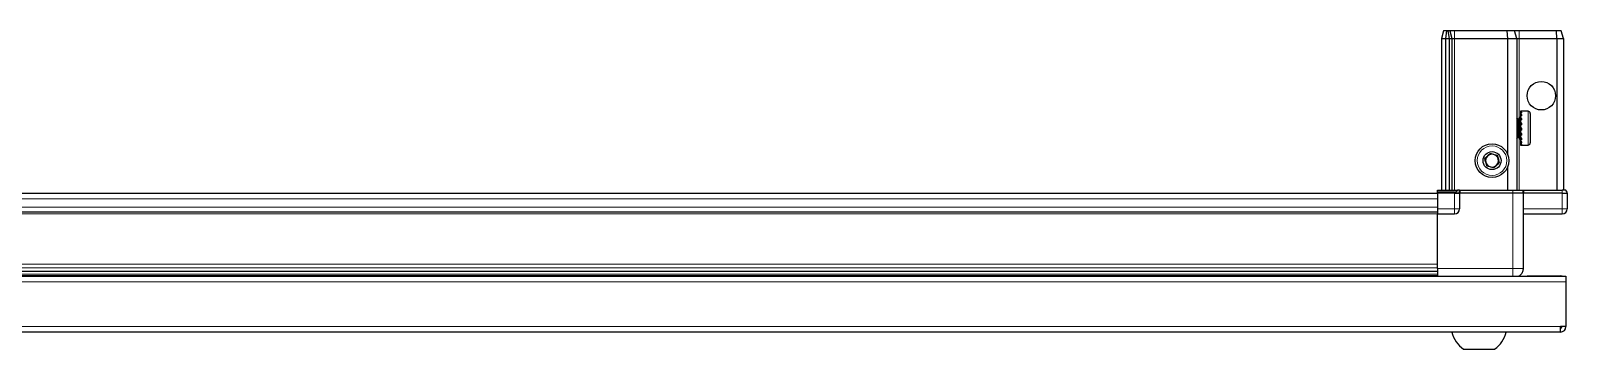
# Model space of a CAD drawing. Header units: millimetres. Extents: x 1319 to 5460, y -638 to 1773.
# Drawn here: x 2082 to 2675, y -638 to -516 of the extents above; entities that cross this region are included whole.
import ezdxf

# ---------------------------------------------------------------- set-up
doc = ezdxf.new("R2010")
doc.units = ezdxf.units.MM

msp = doc.modelspace()

# ---------------------------------------------------------------- linework, layer by layer
at = {"color": 7, "linetype": 'Continuous', "lineweight": 25}
for p, q in [((2626.96, -515.62), (2626.16, -518.62)), ((2626.16, -518.62), (2627.66, -518.62)), ((2626.16, -518.62), (2626.16, -576.92)), ((2628.11, -515.62), (2626.96, -515.62)), ((2628.11, -515.62), (2627.66, -518.62)), ((2627.66, -518.62), (2627.66, -576.92)), ((2627.66, -518.62), (2629.16, -518.62)), ((2628.61, -515.62), (2628.11, -515.62)), ((2628.61, -515.62), (2629.16, -518.62)), ((2629.35, -515.62), (2628.61, -515.62)), ((2629.16, -518.62), (2630.16, -518.62)), ((2629.16, -518.62), (2629.16, -576.92)), ((2629.35, -515.62), (2630.16, -518.62)), ((2631.16, -515.62), (2629.35, -515.62)), ((2630.16, -518.62), (2630.16, -576.92)), ((2630.16, -518.62), (2631.16, -518.62)), ((2651.32, -515.62), (2631.16, -515.62)), ((2631.16, -518.62), (2651.66, -518.62)), ((2651.32, -515.62), (2651.66, -518.62)), ((2654.35, -515.62), (2651.32, -515.62)), ((2651.66, -518.62), (2651.66, -563.12)), ((2651.66, -518.62), (2655.16, -518.62)), ((2655.16, -518.62), (2654.35, -515.62)), ((2656.16, -515.62), (2654.35, -515.62)), ((2655.16, -518.62), (2655.16, -576.92)), ((2655.16, -518.62), (2656.16, -518.62)), ((2670.5, -515.62), (2656.16, -515.62)), ((2656.16, -518.62), (2670.66, -518.62)), ((2670.66, -518.62), (2670.5, -515.62)), ((2672.35, -515.62), (2670.5, -515.62)), ((2670.66, -518.62), (2670.66, -576.92)), ((2670.66, -518.62), (2673.16, -518.62)), ((2673.16, -518.62), (2672.35, -515.62)), ((2673.16, -518.62), (2673.16, -576.92)), ((2655.19, -549.12), (2655.16, -549.12)), ((2655.67, -549.81), (2655.19, -549.12)), ((2655.19, -549.12), (2655.19, -557.12)), ((2656.16, -549.12), (2655.67, -549.81)), ((2655.67, -549.81), (2655.67, -556.43)), ((2656.16, -549.12), (2656.16, -557.12)), ((2656.66, -548.72), (2656.56, -548.72)), ((2656.56, -548.72), (2656.56, -557.52)), ((2659.56, -546.62), (2656.66, -546.62)), ((2657.16, -546.62), (2656.66, -546.62)), ((2656.66, -546.62), (2656.66, -546.67)), ((2656.66, -546.67), (2656.66, -546.95)), ((2657.16, -546.67), (2656.66, -546.67)), ((2657.16, -546.95), (2656.66, -546.95)), ((2656.66, -546.95), (2656.66, -547.23)), ((2657.16, -547.23), (2656.66, -547.23)), ((2656.66, -547.23), (2656.66, -547.89)), ((2657.16, -547.89), (2656.66, -547.89)), ((2656.66, -547.89), (2656.66, -548.36)), ((2656.66, -548.36), (2656.66, -549.34)), ((2657.16, -548.36), (2656.66, -548.36)), ((2657.16, -549.34), (2656.66, -549.34)), ((2656.66, -549.34), (2656.66, -549.96)), ((2656.66, -549.96), (2656.66, -551.16)), ((2657.16, -549.96), (2656.66, -549.96)), ((2657.16, -546.67), (2657.16, -546.62)), ((2657.16, -547.23), (2657.16, -546.95)), ((2657.16, -548.36), (2657.16, -547.89)), ((2657.16, -549.96), (2657.16, -549.34)), ((2660.36, -547.42), (2660.36, -558.82)), ((2655.19, -557.12), (2655.67, -556.43)), ((2655.67, -556.43), (2656.16, -557.12)), ((2657.16, -551.16), (2656.66, -551.16)), ((2656.66, -551.16), (2656.66, -551.79)), ((2657.16, -551.79), (2656.66, -551.79)), ((2656.66, -551.87), (2656.66, -553.17)), ((2657.16, -551.87), (2656.66, -551.87)), ((2657.16, -553.17), (2656.66, -553.17)), ((2657.16, -553.65), (2656.66, -553.65)), ((2656.66, -553.65), (2656.66, -553.91)), ((2656.66, -553.91), (2656.66, -555.17)), ((2657.16, -553.91), (2656.66, -553.91)), ((2657.16, -555.17), (2656.66, -555.17)), ((2656.66, -555.17), (2656.66, -555.86)), ((2656.66, -555.86), (2656.66, -556.98)), ((2657.16, -555.86), (2656.66, -555.86)), ((2657.16, -551.87), (2657.16, -551.16)), ((2657.16, -553.91), (2657.16, -553.17)), ((2657.16, -555.86), (2657.16, -555.17)), ((2655.16, -557.12), (2655.19, -557.12)), ((2656.56, -557.52), (2656.66, -557.52)), ((2657.16, -556.98), (2656.66, -556.98)), ((2656.66, -556.98), (2656.66, -557.55)), ((2656.66, -557.55), (2656.66, -558.41)), ((2657.16, -557.55), (2656.66, -557.55)), ((2657.16, -558.41), (2656.66, -558.41)), ((2656.66, -558.41), (2656.66, -558.8)), ((2656.66, -558.8), (2656.66, -559.32)), ((2657.16, -558.8), (2656.66, -558.8)), ((2657.16, -559.32), (2656.66, -559.32)), ((2656.66, -559.32), (2656.66, -559.5)), ((2656.66, -559.5), (2656.66, -559.62)), ((2657.16, -559.5), (2656.66, -559.5)), ((2656.66, -559.62), (2659.56, -559.62)), ((2657.16, -557.55), (2657.16, -556.98)), ((2657.16, -558.8), (2657.16, -558.41)), ((2657.16, -559.5), (2657.16, -559.32)), ((2651.66, -568.12), (2651.66, -576.92)), ((2624.66, -578.27), (1524.66, -578.27)), ((2624.66, -577.79), (2624.66, -576.92)), ((2624.66, -576.92), (2632.48, -576.92)), ((2631.16, -577.79), (2624.66, -577.79)), ((2624.66, -578.12), (2624.66, -577.79)), ((2631.16, -578.12), (2624.66, -578.12)), ((2624.66, -578.12), (2624.66, -584.12)), ((2631.16, -578.12), (2633.16, -578.12)), ((2633.16, -578.12), (2631.16, -578.12)), ((2633.16, -576.92), (2632.48, -576.92)), ((2633.16, -578.12), (2633.16, -576.92)), ((2633.16, -576.92), (2633.36, -576.92)), ((2633.36, -578.12), (2633.16, -578.12)), ((2633.16, -578.12), (2633.16, -584.12)), ((2633.36, -576.92), (2653.66, -576.92)), ((2653.66, -578.12), (2633.36, -578.12)), ((2653.66, -576.92), (2657.66, -576.92)), ((2657.66, -578.12), (2653.66, -578.12)), ((2657.66, -578.12), (2657.66, -576.92)), ((2657.66, -576.92), (2657.86, -576.92)), ((2657.86, -578.12), (2657.66, -578.12)), ((2657.66, -578.12), (2657.66, -607.12)), ((2657.86, -576.92), (2672.66, -576.92)), ((2672.66, -578.12), (2657.86, -578.12)), ((2674.16, -576.92), (2672.66, -576.92)), ((2672.66, -578.12), (2674.66, -578.12)), ((2674.66, -577.79), (2674.16, -576.92)), ((2674.66, -577.79), (2674.16, -576.92)), ((2674.66, -578.12), (2674.66, -577.79)), ((2674.66, -578.12), (2674.66, -577.79)), ((2674.66, -578.12), (2674.66, -578.12)), ((2674.66, -578.12), (2674.66, -584.12)), ((2624.66, -585.47), (1524.66, -585.47)), ((2624.66, -584.12), (2624.66, -586.12)), ((2624.66, -586.12), (2631.16, -586.12)), ((2624.66, -607.12), (2624.66, -586.12)), ((2657.66, -586.12), (2672.66, -586.12)), ((1475.16, -610.12), (2674.16, -610.12)), ((1524.66, -608.14), (2624.66, -608.14)), ((1524.66, -608.18), (2624.66, -608.18)), ((2598.53, -609.97), (1550.78, -609.97)), ((2593.16, -610.12), (2593.16, -609.97)), ((2593.33, -610.12), (2593.33, -609.97)), ((2593.54, -610.12), (2593.54, -609.97)), ((2594.1, -610.12), (2594.1, -609.97)), ((2594.52, -610.12), (2594.52, -609.97)), ((2595.42, -610.12), (2595.42, -609.97)), ((2596, -610.12), (2596, -609.97)), ((2597.15, -610.12), (2597.15, -609.97)), ((2597.84, -610.12), (2597.84, -609.97)), ((2599.12, -609.97), (2598.53, -609.97)), ((2599.12, -610.12), (2599.12, -609.97)), ((2599.13, -609.97), (2599.12, -609.97)), ((2599.86, -609.97), (2599.13, -609.97)), ((2599.29, -610.12), (2599.29, -609.97)), ((2599.79, -610.12), (2599.79, -609.97)), ((2599.86, -610.12), (2599.86, -609.97)), ((2600.78, -609.97), (2599.86, -609.97)), ((2599.86, -609.97), (2599.86, -609.97)), ((2624.66, -609.97), (2600.78, -609.97)), ((2601.15, -610.12), (2601.15, -609.97)), ((2601.86, -610.12), (2601.86, -609.97)), ((2603.03, -610.12), (2603.03, -609.97)), ((2603.64, -610.12), (2603.64, -609.97)), ((2604.58, -610.12), (2604.58, -609.97)), ((2605.03, -610.12), (2605.03, -609.97)), ((2605.65, -610.12), (2605.65, -609.97)), ((2605.9, -610.12), (2605.9, -609.97)), ((2606.14, -610.12), (2606.14, -609.97)), ((2606.15, -610.12), (2606.15, -609.97)), ((2659.16, -610.02), (2659.16, -610.12)), ((2659.16, -610.02), (2672.06, -610.02)), ((2674.16, -610.12), (2674.16, -612.22)), ((2674.16, -612.22), (2674.16, -629.52)), ((2672.06, -631.62), (1477.26, -631.62)), ((2674.16, -629.52), (2672.06, -629.52)), ((2672.06, -631.62), (2672.06, -629.52)), ((2634.66, -638.22), (2646.66, -638.22))]:
    msp.add_line(p, q, dxfattribs=at)
at = {"color": 8, "linetype": 'Continuous', "lineweight": 18}
for p, q in [((2631.16, -515.62), (2631.16, -518.62)), ((2631.16, -518.62), (2631.16, -576.92)), ((2656.16, -518.62), (2656.16, -515.62)), ((2656.16, -518.62), (2656.16, -549.12)), ((2659.56, -546.62), (2659.56, -559.62)), ((2656.16, -557.12), (2656.16, -576.92)), ((2624.66, -580.27), (1524.66, -580.27)), ((2631.16, -578.12), (2631.16, -577.79)), ((2631.16, -578.12), (2631.16, -584.12)), ((2633.36, -576.92), (2633.36, -578.12)), ((2653.66, -578.12), (2653.66, -576.92)), ((2653.66, -578.12), (2653.66, -607.12)), ((2657.86, -576.92), (2657.86, -578.12)), ((2672.66, -578.12), (2672.66, -576.92)), ((2672.66, -578.12), (2672.66, -584.12)), ((2624.66, -583.47), (1524.66, -583.47)), ((2624.66, -586.12), (1524.66, -586.12)), ((2631.16, -584.12), (2624.66, -584.12)), ((2631.16, -584.12), (2631.16, -586.12)), ((2633.16, -584.12), (2631.16, -584.12)), ((2672.66, -584.12), (2657.66, -584.12)), ((2672.66, -586.12), (2672.66, -584.12)), ((2674.66, -584.12), (2672.66, -584.12)), ((1524.66, -605.52), (2624.66, -605.52)), ((2624.66, -606.94), (1524.66, -606.94)), ((1524.66, -609.38), (2624.66, -609.38)), ((2653.66, -607.12), (2624.66, -607.12)), ((2672.06, -610.12), (2672.06, -610.02)), ((2674.16, -612.22), (1475.16, -612.22)), ((2672.06, -629.52), (1477.26, -629.52))]:
    msp.add_line(p, q, dxfattribs=at)
at = {"color": 7, "linetype": 'Continuous', "lineweight": 25, "flags": 128}
msp.add_lwpolyline([(2672.7, -610.12), (2672.47, -610.06), (2672.06, -610.02)], dxfattribs=at)
at = {"color": 7, "linetype": 'Continuous', "lineweight": 25}
for centre, radius in [((2664.66, -540.62), 5.5), ((2645.66, -565.62), 6.5), ((2645.66, -565.62), 3.46)]:
    msp.add_circle(centre, radius, dxfattribs=at)
at = {"color": 8, "linetype": 'Continuous', "lineweight": 18}
msp.add_circle((2645.66, -565.62), 5.7, dxfattribs=at)
at = {"color": 7, "linetype": 'Continuous', "lineweight": 25}
for centre, radius, start, end in [((2656.16, -548.72), 0.4, 270, 360), ((2659.56, -547.42), 0.8, 0, 90), ((2656.16, -557.52), 0.4, 0, 90), ((2659.56, -558.82), 0.8, 270, 360), ((2645.66, -565.62), 2.5, 134.67671, 194.67671), ((2645.66, -565.62), 2.5, 194.67671, 254.67671), ((2645.66, -565.62), 2.5, 74.67671, 134.67671), ((2645.66, -565.62), 2.5, 254.67671, 314.67671), ((2645.66, -565.62), 2.5, 14.67671, 74.67671), ((2645.66, -565.62), 2.5, 314.67671, 14.67671), ((2631.16, -584.12), 2, 270, 0), ((2672.66, -584.12), 2, 270, 0), ((2641.68, -628.6), 11.91, 194.70035, 233.8734), ((2639.63, -628.6), 11.91, 306.1266, 345.29965), ((2672.06, -629.52), 2.1, 270, 360), ((2672.06, -629.52), 0.6, 270, 0)]:
    msp.add_arc(centre, radius, start, end, dxfattribs=at)
msp.add_ellipse((2631.16, -574.32), major_axis=(0, 3.46), ratio=0.57735, start_param=3.141593, end_param=3.864327, dxfattribs=at)
for points, knots in [([(2642.87, -564.86), (2643.24, -564.49), (2643.93, -563.82), (2644.61, -563.14), (2644.93, -562.83)], [0, 0, 0, 0, 0.5346859, 1, 1, 1, 1]), ([(2643.6, -567.65), (2643.52, -567.32), (2643.31, -566.52), (2643.06, -565.56), (2642.9, -564.98), (2642.87, -564.86)], [0, 0, 0, 0, 0.362901, 0.866875, 1, 1, 1, 1]), ([(2646.39, -568.41), (2645.89, -568.28), (2644.96, -568.02), (2644.04, -567.77), (2643.6, -567.65)], [0, 0, 0, 0, 0.534686, 1, 1, 1, 1]), ([(2644.93, -562.83), (2645.42, -562.96), (2646.35, -563.22), (2647.28, -563.47), (2647.71, -563.59)], [0, 0, 0, 0, 0.534686, 1, 1, 1, 1]), ([(2648.44, -566.38), (2648.07, -566.74), (2647.39, -567.42), (2646.71, -568.1), (2646.39, -568.41)], [0, 0, 0, 0, 0.534686, 1, 1, 1, 1]), ([(2647.71, -563.59), (2647.74, -563.71), (2647.89, -564.29), (2648.15, -565.25), (2648.35, -566.05), (2648.44, -566.38)], [0, 0, 0, 0, 0.133125, 0.637099, 1, 1, 1, 1]), ([(2624.66, -607.12), (2624.66, -607.51), (2624.66, -608.31), (2624.66, -609.32), (2624.66, -609.95), (2624.66, -610.11), (2624.66, -610.12)], [0, 0, 0, 0, 0.32552, 0.65104, 0.97656, 1, 1, 1, 1]), ([(2657.66, -607.12), (2657.61, -607.56), (2657.54, -608.24), (2657.1, -609.05), (2656.65, -609.61), (2656.24, -609.97), (2655.98, -610.1), (2655.94, -610.12)], [0, 0, 0, 0, 0.363018, 0.558438, 0.758004, 0.95757, 1, 1, 1, 1])]:
    msp.add_open_spline(points, degree=3, knots=knots, dxfattribs=at)
at = {"color": 8, "linetype": 'Continuous', "lineweight": 18}
msp.add_open_spline([(2653.66, -607.12), (2653.66, -607.56), (2653.66, -608.24), (2653.66, -609.05), (2653.66, -609.61), (2653.66, -609.97), (2653.66, -610.1), (2653.66, -610.12)], degree=3, knots=[0, 0, 0, 0, 0.363018, 0.558438, 0.758004, 0.95757, 1, 1, 1, 1], dxfattribs=at)
msp.add_open_spline([(2657.66, -607.12), (2657.6, -607.12), (2657.48, -607.12), (2656.55, -607.12), (2655.23, -607.12), (2654.18, -607.12), (2653.66, -607.12)], degree=3, dxfattribs=at)

doc.saveas('drawing.dxf')
